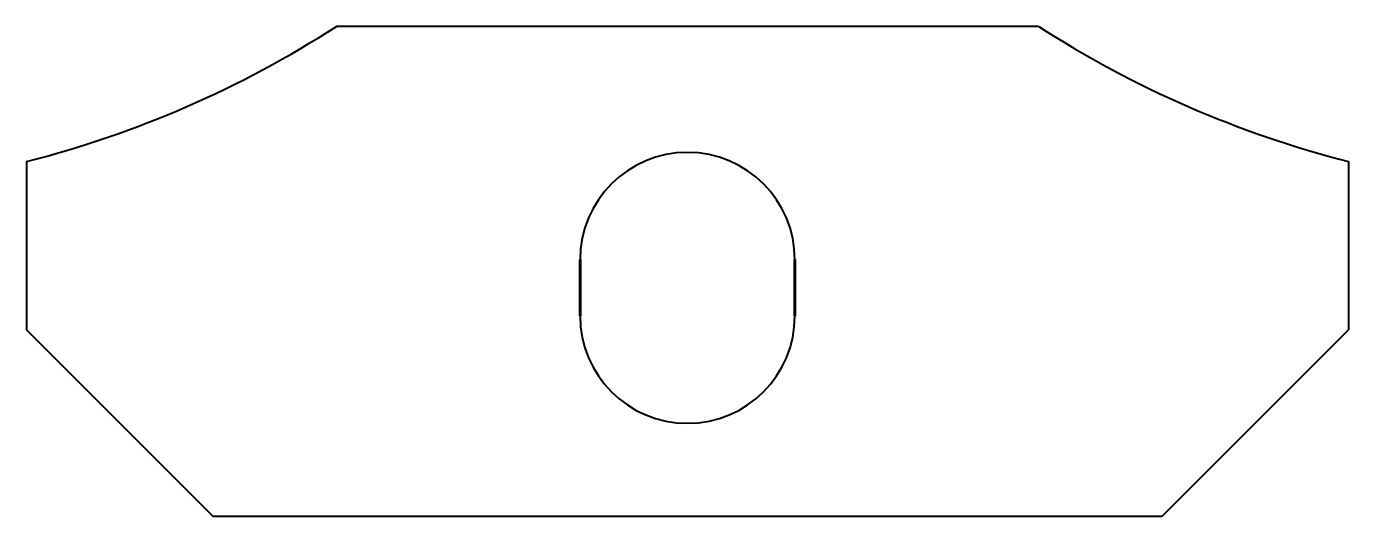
# Model space of a CAD drawing. Header units: millimetres. Extents: x 1070 to 1212, y 0 to 53.
import ezdxf

# ---------------------------------------------------------------- set-up
doc = ezdxf.new("R2010")
doc.units = ezdxf.units.MM
doc.linetypes.add('K5LT32768', pattern=[0])
doc.linetypes.add('K5LT_BASIC', pattern=[0])
doc.layers.add('Системный слой', color=7, linetype='Continuous')

msp = doc.modelspace()

# ---------------------------------------------------------------- linework, layer by layer
at = {"color": 7, "linetype": 'K5LT32768', "lineweight": 40}
for p, q in [((1112.27, 52.5), (1103.45, 52.5)), ((1121.06, 52.5), (1112.27, 52.5)), ((1161.06, 52.5), (1121.06, 52.5)), ((1169.86, 52.5), (1161.06, 52.5)), ((1178.67, 52.5), (1169.86, 52.5)), ((1070.27, 38.02), (1070.27, 20)), ((1211.86, 38.02), (1211.86, 20)), ((1070.27, 20), (1090.27, 0)), ((1191.86, 0), (1211.86, 20)), ((1112.27, 0), (1090.27, 0)), ((1121.06, 0), (1112.27, 0)), ((1161.06, 0), (1121.06, 0)), ((1169.86, 0), (1161.06, 0)), ((1191.86, 0), (1169.86, 0))]:
    msp.add_line(p, q, dxfattribs=at)
for centre, radius, start, end in [((1042.27, 147.5), 113, 284.3466, 302.785), ((1239.86, 147.5), 113, 237.215, 255.6534), ((1141.06, 27.51), 11.5, 0, 180), ((1141.06, 21.49), 11.5, 180, 0)]:
    msp.add_arc(centre, radius, start, end, dxfattribs=at)
at = {"layer": 'Системный слой', "color": 150, "linetype": 'K5LT_BASIC', "lineweight": 60}
for p, q in [((1129.56, 27.51), (1129.56, 21.49)), ((1152.56, 27.51), (1152.56, 21.49))]:
    msp.add_line(p, q, dxfattribs=at)

doc.saveas('drawing.dxf')
